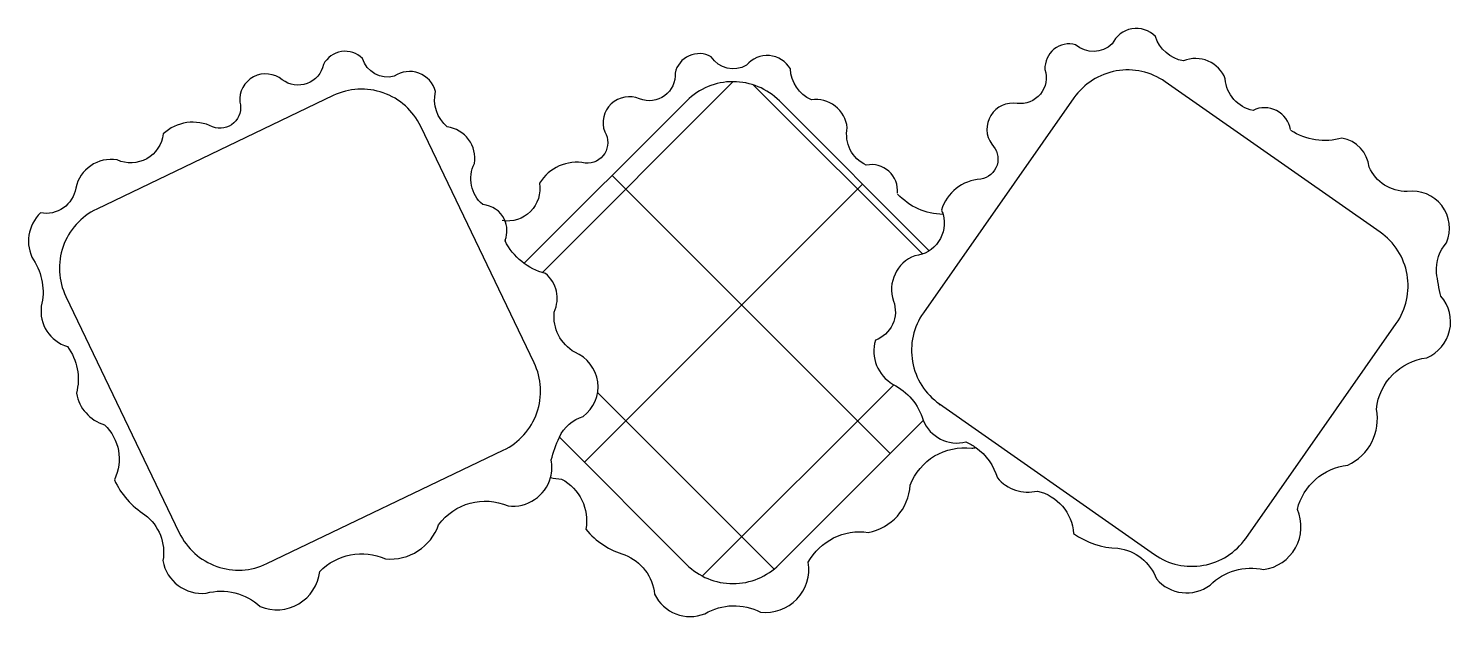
# Model space of a CAD drawing. Extents: x 5.92 to 7, y 7.93 to 8.37.
import ezdxf

# ---------------------------------------------------------------- set-up
doc = ezdxf.new("R2010")
doc.units = 0
doc.layers.get('0').update_dxf_attribs({"linetype": 'CONTINUOUS'})

# ---------------------------------------------------------------- blocks, each defined once
blk = doc.blocks.new('*X0')
at = {"color": 0}
for p, q in [((8.5101, 8.6868), (8.6556, 8.8324)), ((8.8, 8.7009), (8.6711, 8.8298)), ((8.7753, 8.5488), (8.5632, 8.7609)), ((8.5421, 8.5421), (8.7542, 8.7542)), ((8.632, 8.4553), (8.7779, 8.6011)), ((8.6867, 8.4606), (8.5521, 8.5953))]:
    blk.add_line(p, q, dxfattribs=at)

msp = doc.modelspace()

# ---------------------------------------------------------------- linework, layer by layer
at = {"color": 0}
msp.add_line((6.6131, 8.0868), (6.6135, 8.0871), dxfattribs=at)
for points in [[(6.8808, 8.2965, 0.50546), (6.8524, 8.3112, -0.3462), (6.8312, 8.3352, 0.422858), (6.7993, 8.3489, -0.280529), (6.7779, 8.3676, 0.523802), (6.7449, 8.3619, -0.394143), (6.7171, 8.3613, 0.511586), (6.6937, 8.3424, -0.550738), (6.6724, 8.3165, 0.664723), (6.6531, 8.2854, -0.61809), (6.6447, 8.2587, 0.315846), (6.6148, 8.2351, -0.033606), (6.616, 8.2319, 0.403924)], [(6.2817, 8.2279, 0.272043), (6.2651, 8.2393, -0.3462), (6.2588, 8.2707, 0.422858), (6.2381, 8.2986, -0.280529), (6.2291, 8.3256, 0.523802), (6.1977, 8.3372, -0.394143), (6.1734, 8.3507, 0.511586), (6.1437, 8.3462, -0.550738), (6.1123, 8.3345, 0.664723), (6.0799, 8.3175, -0.61809), (6.0592, 8.2986, 0.315846), (6.0215, 8.2932, -0.50955), (5.9864, 8.2734, 0.403924), (5.9549, 8.2519, -0.416944), (5.928, 8.233, 0.343276), (5.9226, 8.1971, -0.209993), (5.9286, 8.162, 0.371457), (5.9486, 8.1311, -0.221594), (5.9554, 8.0954, 0.281917), (5.9767, 8.0714, -0.330079), (5.9843, 8.0295, 0.149681), (6.0076, 8.0028, -0.280315), (6.0213, 7.9678, 0.395478), (6.0543, 7.943, -0.258424), (6.0955, 7.9328, 0.49816), (6.1408, 7.9595, -0.315903), (6.191, 7.9691, 0.342874), (6.2315, 7.9952, -0.349103), (6.2844, 8.0096, 0.374046), (6.3168, 8.0313, -0.039688)], [(6.5812, 8.2481, 0.50546), (6.5575, 8.2694, -0.3462), (6.543, 8.298, 0.422858), (6.5156, 8.3193, -0.280529), (6.4996, 8.3428, 0.523802), (6.4662, 8.3456, -0.394143), (6.4392, 8.352, 0.511586), (6.4118, 8.3397, -0.550738), (6.3847, 8.3199, 0.664723), (6.3581, 8.2948, -0.61809), (6.3433, 8.271, 0.315846), (6.3084, 8.2556, -0.50955), (6.28, 8.2271)], [(6.6055, 8.2042), (6.4913, 8.3184, 0.414214), (6.4206, 8.3185), (6.2966, 8.1946)], [(6.641, 8.0541, -0.169855), (6.6574, 8.0309, 0.281917), (6.6879, 8.0209, -0.330079), (6.7155, 7.9885, 0.149681), (6.7492, 7.9772, -0.280315), (6.7787, 7.9539, 0.395478), (6.8196, 7.9491, -0.258424), (6.8604, 7.961, 0.49816), (6.8861, 8.0069, -0.315903), (6.9245, 8.0405, 0.342874), (6.9464, 8.0834, -0.349103), (6.9848, 8.1225, 0.509036), (6.9956, 8.1694, -0.039688), (6.9923, 8.1874, -0.213394), (6.9999, 8.2103, 0.582394), (6.9699, 8.2493, -0.297556), (6.9408, 8.2679, 0.338095), (6.9201, 8.2901, -0.217899), (6.8811, 8.2959)], [(6.616, 8.2319, -0.208583), (6.5814, 8.2474)], [(6.616, 8.2319, -0.467931), (6.5945, 8.2003, 0.403924), (6.5782, 8.1658, -0.416944), (6.5644, 8.1359, 0.343276), (6.5779, 8.1022, -0.209993), (6.6008, 8.0749, 0.371457), (6.6335, 8.0583, -0.049863), (6.641, 8.0541, 0.281917)], [(6.2822, 8.2123, 0.205201), (6.2817, 8.2279, -0.3462)], [(6.3168, 8.0313, 0.113399), (6.3173, 8.0446, -0.039688), (6.3235, 8.0619, -0.213394), (6.3417, 8.0778, 0.582394), (6.3353, 8.1267, -0.297556), (6.3196, 8.1574, 0.338095), (6.3129, 8.1869, -0.217899), (6.2821, 8.2117)], [(6.3235, 8.0619), (6.4205, 7.9649, 0.414214), (6.4912, 7.9649), (6.6009, 8.0746)], [(6.3168, 8.0313, 0.068986), (6.3251, 8.03, -0.330079), (6.3437, 7.9917, 0.149681), (6.3734, 7.9722, -0.280315), (6.3961, 7.9422, 0.395478), (6.4345, 7.9273, -0.258424), (6.4769, 7.9285, 0.49816), (6.5133, 7.9665, -0.315903), (6.559, 7.9893, 0.342874), (6.591, 8.0253, -0.349103), (6.638, 8.0535, 0.02521), (6.641, 8.0541, -0.039688)]]:
    msp.add_lwpolyline(points, format="xyb", dxfattribs=at)
for points in [[(6.9492, 8.2183), (6.7854, 8.333, 0.414214), (6.7158, 8.3207), (6.601, 8.1569, 0.414214), (6.6133, 8.0873), (6.7771, 7.9725, 0.414214), (6.8468, 7.9848), (6.9615, 8.1486, 0.414214)], [(6.1005, 7.9655), (6.2808, 8.052, 0.414214), (6.3043, 8.1187), (6.2178, 8.299, 0.414214), (6.1511, 8.3225), (5.9708, 8.2359, 0.414214), (5.9473, 8.1692), (6.0338, 7.9889, 0.414214)]]:
    msp.add_lwpolyline(points, format="xyb", close=True, dxfattribs=at)
msp.add_lwpolyline([(6.6131, 8.0868), (6.614, 8.0868)], dxfattribs=at)
msp.add_arc((6.3279, 8.2098), 0.0458, 176.841, 177.6844, dxfattribs=at)

# ---------------------------------------------------------------- block references
msp.add_blockref('*X0', (-2.1995, -0.4993), dxfattribs=at)

doc.saveas('drawing.dxf')
